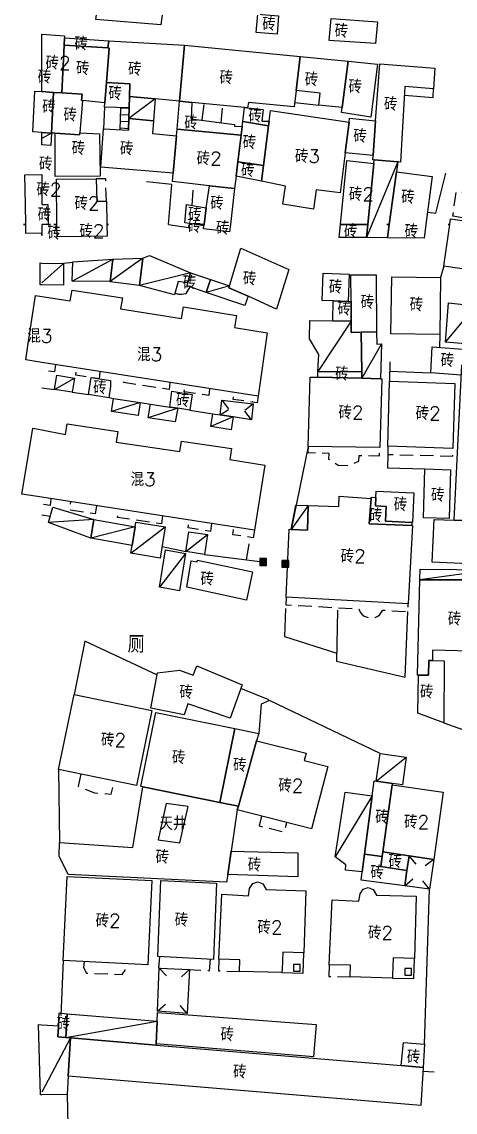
# Model space of a CAD drawing. Header units: millimetres. Extents: x 198 to 1143, y 0 to 936.
# Drawn here: x 206.5 to 270.8, y 334.4 to 496.2 of the extents above; entities that cross this region are included whole.
import ezdxf

# ---------------------------------------------------------------- set-up
doc = ezdxf.new("R2010")
doc.units = ezdxf.units.MM
doc.linetypes.add('X5', pattern=[3, 2, -1])
doc.layers.add('OldHouse', color=17, linetype='Continuous')
doc.layers.add('Text', color=252, linetype='Continuous')
doc.styles.add('HZ', font='rs.shx', dxfattribs={"width": 0.8, "bigfont": 'hztxt.shx'})
doc.linetypes.add('443', pattern='A,9.4,[169,AAA.SHX,S=1,R=0,X=0,Y=0.15],0.6', length=10)

# ---------------------------------------------------------------- blocks, each defined once
blk = doc.blocks.new('gc291')
blk.add_lwpolyline([(-0.5, -0.5), (0.5, -0.5), (0.5, 0.5), (-0.5, 0.5), (-0.5, -0.5)])
blk = doc.blocks.new('*U1')
at = {"linetype": 'Continuous'}
for points in [[(0, 0), (0.5, 0.5), (-0.5, 0.5)], [(0, 0), (-0.5, 0.5), (-0.5, -0.5)], [(0, 0), (-0.5, -0.5), (0.5, -0.5)], [(0, 0), (0.5, -0.5), (0.5, 0.5)]]:
    blk.add_solid(points, dxfattribs=at)
blk = doc.blocks.new('gc002')
blk.add_lwpolyline([(-0.5, -0.5), (0.5, -0.5), (0.5, 0.5), (-0.5, 0.5), (-0.5, -0.5)])
at = {"linetype": 'Continuous'}
blk.add_blockref('*U1', (0, 0), dxfattribs=at)

msp = doc.modelspace()

# ---------------------------------------------------------------- linework, layer by layer
at = {"layer": 'OldHouse', "linetype": 'Continuous', "flags": 128}
for points in [[(227.49, 498.62), (227.11, 495.72), (217.48, 496.5), (217.86, 499.39)], [(244.59, 497.03), (244.35, 494.33), (241.27, 494.6), (241.51, 497.31)], [(259.28, 496.18), (258.95, 492.93), (252.07, 493.39), (252.4, 496.65)], [(212.79, 493.76), (212.74, 492.71), (212.42, 485.62), (211.16, 485.7), (209.47, 485.81), (209.47, 494.31), (212.81, 494.1)], [(219.37, 493.36), (219.25, 492.28), (212.74, 492.71), (212.79, 493.76)], [(230.61, 492.68), (229.89, 484.37), (226.29, 484.72), (222.45, 485.1), (222.51, 486.98), (219.03, 487.15), (219.45, 492.27), (219.25, 492.28), (219.37, 493.36)], [(219.25, 492.28), (219.45, 492.27), (219.03, 487.15), (218.79, 484.16), (215.47, 484.5), (215.31, 484.51), (215.41, 485.43), (212.42, 485.62), (212.74, 492.71)], [(247.78, 491.01), (247.19, 485.98), (246.91, 483.57), (240.11, 484.2), (239.96, 483.39), (239.51, 483.43), (231.71, 484.19), (229.89, 484.37), (230.61, 492.68)], [(254.9, 490.32), (254.01, 483.43), (250.58, 483.8), (250.73, 485.56), (247.19, 485.98), (247.78, 491.01)], [(254.01, 483.43), (254.9, 490.32), (259.27, 489.9), (258.26, 482), (253.92, 482.7)], [(262.27, 475.39), (258.79, 475.68), (258.56, 475.7), (258.6, 476.32), (258.98, 481.48), (259.59, 489.94), (267.78, 489.3), (267.59, 486.24), (263.34, 486.57), (262.67, 475.35)], [(222.45, 485.1), (222.39, 483.38), (218.73, 483.49), (218.79, 484.16), (219.03, 487.15), (222.51, 486.98)], [(209.47, 485.81), (211.16, 485.7), (210.88, 479.66), (209.47, 479.76), (208.11, 479.85), (208.16, 480.88), (208.41, 485.88)], [(212.42, 485.62), (215.41, 485.43), (215.31, 484.51), (215.47, 484.5), (215.09, 479.71), (215.06, 479.38), (211.43, 479.63), (210.88, 479.66), (211.16, 485.7)], [(226.29, 484.72), (226.03, 481.48), (222.34, 481.82), (222.39, 483.38), (222.45, 485.1)], [(231.71, 484.19), (231.63, 481.79), (238.06, 480.94), (238.04, 480.67), (239.17, 480.61), (239.01, 479.34), (229.53, 480.26), (229.89, 484.37)], [(239.96, 483.39), (242.28, 483.16), (242.11, 481.42), (243.18, 481.42), (243.09, 480.75), (239.26, 481.4), (239.51, 483.43)], [(255.05, 481.26), (254.46, 476.71), (253.7, 470.8), (250.16, 471.22), (249.77, 468.39), (245.21, 469.13), (245.63, 471.8), (242.07, 472.52), (242.36, 474.85), (243.09, 480.75), (243.18, 481.42), (243.37, 482.99)], [(226.03, 481.48), (225.88, 479.59), (229.44, 479.23), (228.96, 473.69), (218.22, 474.59), (218.59, 480.29), (222.29, 480.09), (222.34, 481.82)], [(243.09, 480.75), (242.36, 474.85), (238.52, 475.38), (239.01, 479.34), (239.17, 480.61), (239.26, 481.4)], [(258.98, 481.48), (258.6, 476.32), (254.46, 476.71), (255.05, 481.26), (255.13, 481.88)], [(210.88, 479.66), (210.79, 477.8), (209.47, 477.9), (209.47, 479.76)], [(211.43, 479.63), (215.06, 479.38), (215.09, 479.71), (218.03, 479.56), (218.1, 473.28), (211.43, 473.23)], [(239.01, 479.34), (238.52, 475.38), (238.27, 473.28), (238.04, 471.43), (234.31, 471.85), (228.86, 472.47), (228.96, 473.69), (229.44, 479.23), (229.53, 480.26)], [(258.74, 475.13), (257.84, 466.08), (257.83, 466.08), (257.75, 466.08), (257.71, 466.08), (253.78, 466.08), (254.73, 475.59)], [(262.06, 473.9), (261, 466.08), (260.73, 464.13), (260.73, 464.13), (257.64, 464.16), (257.83, 466.08), (257.75, 466.08), (257.83, 466.08), (257.84, 466.08), (258.74, 475.13), (258.79, 475.68), (262.27, 475.39)], [(242.36, 474.85), (242.07, 472.52), (238.27, 473.28), (238.52, 475.38)], [(266.46, 466.08), (266.2, 464.09), (260.73, 464.13), (260.73, 464.13), (260.99, 466.08), (260.65, 466.08), (260.99, 466.08), (262.06, 473.9), (267.39, 473.24)], [(209.47, 473.52), (209.47, 469.07), (210.33, 469.09), (210.39, 466.08), (210.75, 466.08), (210.75, 466.08), (210.39, 466.08), (209.47, 466.08), (209.47, 464.82), (209.47, 464.46), (209.47, 464.46), (209.47, 464.46), (209.47, 464.82), (207.09, 464.77), (207.09, 464.77), (207.07, 466.08), (206.71, 466.08), (206.71, 466.08), (206.71, 466.09), (207.07, 466.09), (207.01, 469.04), (206.93, 473.45), (206.93, 473.45), (209.47, 473.52)], [(217.53, 472.86), (217.62, 469.56), (219.02, 469.57), (219.1, 466.08), (219.34, 466.08), (219.1, 466.08), (219.14, 464.39), (211.71, 464.29), (211.68, 466.08), (211.25, 466.08), (211.69, 466.08), (211.6, 472.84)], [(238.04, 471.43), (237.43, 466.08), (237.31, 465.02), (233.43, 465.47), (233.49, 465.89), (233.52, 466.08), (232.51, 466.08), (233.52, 466.08), (233.52, 466.08), (233.86, 468.57), (234.31, 471.85)], [(233.86, 468.57), (233.52, 466.08), (233.52, 466.08), (232.51, 466.08), (232.33, 466.08), (232.33, 466.08), (232.33, 466.08), (230.65, 466.36), (230.92, 469.06)], [(233.52, 466.08), (233.49, 465.89), (233.49, 465.89), (232.33, 466.08), (232.51, 466.08), (233.52, 466.08)], [(257.84, 466.08), (257.64, 464.16), (253.59, 464.19), (253.78, 466.08), (257.71, 466.08), (257.75, 466.08), (257.83, 466.08)], [(276.36, 462.76), (275.8, 459.56), (274.21, 459.59), (274.18, 459.17), (269.09, 459.91), (269.99, 466.08), (269.75, 466.08), (269.99, 466.08), (270.11, 466.93), (274.23, 466.36), (276.26, 466.08), (276.26, 466.08), (276.29, 466.08), (276.99, 466.08), (276.29, 466.08), (276.92, 465.99)], [(240.05, 455.45), (237.21, 456.71), (237.31, 457.02), (239, 462.57), (246.08, 459.41), (244.29, 453.56)], [(219.98, 460.95), (219.57, 457.63), (213.97, 457.71), (214.07, 460.58)], [(223.96, 457.07), (219.57, 457.61), (219.98, 460.95), (224.45, 461.1)], [(231.52, 458.92), (231.12, 457.44), (229.67, 457.65), (229.14, 455.66), (223.96, 457.07), (224.45, 461.1), (225.45, 461.51)], [(212.65, 460.33), (212.65, 457.11), (209.47, 457.17), (209.18, 457.17), (209.18, 460.4), (209.47, 460.39)], [(234.49, 457.92), (233.86, 456.03), (231.01, 457), (231.12, 457.44), (231.52, 458.92)], [(237.31, 457.02), (237.21, 456.71), (240.05, 455.45), (239.55, 454.1), (233.86, 456.03), (234.49, 457.92)], [(254.9, 454.69), (252.68, 454.77), (251.07, 454.82), (251.21, 458.88), (255.04, 458.75)], [(259.13, 450.2), (256.85, 450.14), (255.34, 450.09), (255.34, 451.78), (255.34, 454.68), (255.33, 458.65), (259.05, 458.63)], [(268.62, 458.22), (268.5, 449.77), (261.25, 449.87), (261.37, 458.32)], [(207.43, 448.44), (208.51, 455.59), (209.47, 455.44), (213.65, 454.78), (213.93, 456.34), (221.4, 455.24), (221.11, 453.59), (230.17, 452.15), (230.48, 453.89), (238.34, 452.61), (238.03, 450.8), (242.9, 450.02), (241.53, 440.64), (209.47, 445.64), (207.07, 446.02)], [(254.9, 454.69), (255.34, 454.68), (255.34, 451.78), (252.65, 451.83), (252.68, 454.77)], [(273.85, 454.04), (273.48, 448.29), (269.34, 448.66), (269.79, 454.46)], [(252.65, 451.83), (255.34, 451.78), (255.34, 450.09), (256.85, 450.14), (256.92, 444.24), (250.41, 444.3), (250.55, 446.83), (249.19, 449.13), (249.24, 451.88)], [(259.71, 443.22), (256.93, 443.29), (256.92, 444.24), (256.85, 450.14), (259.13, 450.2), (259.14, 448.35), (259.84, 448.38)], [(272.43, 445.22), (271.77, 445.24), (271.69, 443.77), (267.17, 444.12), (267.37, 447.97), (272.55, 447.54)], [(272.43, 445.22), (273.28, 445.2), (279.27, 445.01), (277.9, 421.95), (277.11, 421.98), (270.66, 422.25), (271.77, 445.24)], [(214.32, 443.32), (213.97, 441.24), (211.32, 441.65), (211.68, 443.76)], [(219.65, 442.06), (219.4, 440.4), (216.39, 440.87), (216.76, 443.4), (219.64, 442.96)], [(250.42, 443.45), (256.93, 443.29), (259.71, 443.22), (259.91, 443.21), (259.6, 433.05), (248.95, 433.17), (249.27, 443.48)], [(256.92, 444.24), (256.93, 443.29), (250.42, 443.45), (250.41, 444.3)], [(270.76, 442.51), (270.46, 432.87), (260.81, 433.21), (261.03, 442.86)], [(224.02, 439.69), (223.73, 437.79), (219.78, 438.39), (220.07, 440.3)], [(229.61, 438.84), (228.43, 439.02), (228.75, 441.37), (231.78, 440.91), (231.42, 438.56)], [(228.43, 439.02), (229.61, 438.84), (229.26, 436.82), (225.23, 437.44), (225.57, 439.46)], [(235.93, 437.86), (237.84, 437.57), (237.55, 435.65), (234.52, 436.12), (234.82, 438.03)], [(207.01, 429.33), (208.11, 435.9), (208.34, 435.86), (209.47, 435.64), (212.97, 434.96), (213.19, 436.56), (220.74, 435.42), (220.48, 433.82), (229.95, 432.41), (230.18, 433.95), (237.61, 432.86), (237.36, 431.24), (242.56, 430.39), (241, 420.79), (209.47, 425.64), (206.47, 426.1)], [(270.12, 429.71), (269.88, 422.49), (266.08, 422.61), (266.28, 429.84)], [(258.3, 425.46), (258.05, 421.71), (264.36, 421.48), (264.44, 421.48), (263.82, 409.85), (245.7, 410.84), (246.14, 420.9), (246.43, 420.88), (248.86, 420.78), (248.99, 424.41), (253.53, 424.3), (253.56, 425.79)], [(259.03, 425.62), (258.98, 424.37), (260.54, 424.29), (260.44, 422.1), (264.37, 421.92), (264.36, 421.48), (258.05, 421.71), (258.3, 425.46), (258.31, 425.66)], [(264.37, 421.92), (260.44, 422.1), (260.54, 424.29), (258.98, 424.37), (259.03, 425.62), (259.07, 426.57), (264.68, 426.28), (264.48, 421.91)], [(217.17, 422.35), (216.74, 419.56), (210.44, 421.88), (211.06, 424.17)], [(248.99, 424.41), (248.86, 420.78), (246.43, 420.88), (247.16, 424.45)], [(223.3, 421.25), (222.85, 418.47), (216.74, 419.56), (217.17, 422.35)], [(270.66, 422.25), (277.11, 421.98), (277.05, 421.1), (276.92, 419.02), (278.45, 418.96), (278.22, 415.52), (267.38, 416.03), (267.68, 422.37)], [(222.85, 418.47), (223.3, 421.25), (223.42, 421.95), (227.77, 421.27), (227.01, 416.61), (222.66, 417.35)], [(234.02, 420.1), (233.59, 417.18), (230.84, 417.61), (231.27, 420.5)], [(230.77, 417.3), (229.87, 411.78), (226.91, 412.32), (227.82, 417.83)], [(232.56, 416.3), (240.72, 414.58), (239.81, 410.4), (230.97, 412.33), (231.61, 416.22), (232.52, 416.06)], [(276.39, 414.89), (276.37, 413.4), (265.57, 413.4), (265.61, 415)], [(276.24, 404.5), (276.19, 401.31), (273.63, 401.35), (272.99, 401.35), (273.04, 402.81), (267.42, 402.96), (267.45, 401.43), (266.86, 401.43), (266.84, 399.26), (265.36, 399.28), (265.22, 399.28), (265.57, 413.4), (276.37, 413.4)], [(267.45, 401.43), (269.16, 401.4), (269.13, 392.21), (265.26, 393.62), (265.36, 399.28), (266.84, 399.26), (266.86, 401.43)], [(232.45, 400.65), (239.16, 397.82), (237.39, 392.88), (231.12, 395.01), (230.56, 393.37), (225.64, 394.38), (226.61, 399.59), (229.89, 400), (231.92, 399.26)], [(225.78, 394.04), (223.48, 382.89), (211.94, 385.25), (214.24, 396.41)], [(238.09, 391.33), (235.85, 380.39), (224.46, 382.71), (224.14, 382.77), (226.38, 393.71)], [(241.33, 389.52), (238.61, 379.83), (235.85, 380.39), (238.09, 391.33), (241.63, 390.62)], [(238.46, 379.29), (238.61, 379.83), (241.33, 389.52), (248.69, 387.69), (248.4, 386.63), (251.87, 385.73), (249.45, 376.46)], [(261.48, 383.21), (259.07, 383.56), (259.65, 387.64), (263.54, 387.08), (262.96, 383)], [(259.07, 383.56), (261.48, 383.21), (261.46, 383.02), (260.05, 373.04), (259.96, 372.35), (257.35, 372.69), (258.49, 381.39), (258.77, 383.61)], [(235.85, 380.39), (238.61, 379.83), (238.46, 379.29), (237.55, 373.16), (237.04, 369.71), (236.86, 368.54), (213.34, 369.72), (212.01, 372.4), (212.05, 374.45), (222.94, 373.71), (224.46, 382.71)], [(258.49, 381.39), (257.35, 372.69), (257.01, 370.07), (254.49, 370.33), (254.57, 371.11), (252.99, 372.3), (254.45, 381.89)], [(267.62, 371.94), (263.96, 372.47), (260.05, 373.04), (261.46, 383.02), (269.02, 381.92)], [(226.69, 374.84), (229.95, 374.39), (231.16, 379.8), (227.9, 380.25)], [(237.04, 369.71), (237.55, 373.16), (247.43, 372.89), (247.45, 369.37)], [(259.96, 372.35), (259.75, 370.87), (263.64, 370.3), (263.32, 368), (256.86, 368.88), (257.01, 370.07), (257.35, 372.69)], [(263.96, 372.47), (263.64, 370.3), (259.75, 370.87), (259.96, 372.35), (260.05, 373.04)], [(225.78, 368.79), (225.17, 356.3), (212.6, 356.93), (213.2, 369.42)], [(235.36, 368.4), (234.93, 357.11), (226.67, 357.52), (227.1, 368.81)], [(248.61, 367.29), (248.34, 358.08), (245.19, 358.16), (245.11, 355.59), (245.09, 355.16), (238.8, 355.33), (238.85, 357.06), (235.7, 357.14), (236.16, 366.76), (240.11, 366.54), (240.28, 367.63), (240.74, 368.36), (241.49, 368.6), (242.23, 368.29), (242.73, 367.47)], [(265.01, 366.47), (264.74, 357.26), (261.59, 357.34), (261.51, 354.77), (261.49, 354.34), (255.2, 354.51), (255.25, 356.24), (252.1, 356.32), (252.56, 365.94), (256.51, 365.72), (256.68, 366.81), (257.14, 367.54), (257.89, 367.78), (258.63, 367.47), (259.13, 366.65)], [(213.22, 349.05), (213.02, 345.51), (211.84, 345.61), (211.91, 347.26), (212, 349.16)], [(226.55, 347.94), (226.42, 344.59), (226.41, 344.39), (213.69, 345.46), (213.02, 345.51), (213.22, 349.05)], [(226.42, 344.59), (226.55, 347.94), (226.6, 349.22), (250.18, 347.44), (249.78, 342.64)], [(211.91, 347.26), (211.84, 345.61), (213.02, 345.51), (213.69, 345.46), (213.36, 339.79), (213.2, 337.09), (209.47, 337.02), (209.27, 337.02), (208.94, 347.43), (209.47, 347.4)], [(226.41, 344.39), (262.78, 341.35), (266.02, 341.08), (265.69, 335.42), (213.36, 339.79), (213.69, 345.46)], [(266.02, 341.08), (262.78, 341.35), (263.1, 344.77), (266.22, 344.53)]]:
    msp.add_lwpolyline(points, close=True, dxfattribs=at)
at = {"layer": 'OldHouse'}
for points in [[(263.27, 485.27), (267.52, 484.94), (267.59, 486.24)], [(226.29, 484.72), (222.34, 481.82)], [(210.88, 479.66), (209.47, 478.84)], [(210.88, 479.66), (209.47, 478.84)], [(262.27, 475.39), (258.44, 466.08)], [(262.27, 475.39), (258.44, 466.08)], [(258.44, 466.08), (257.64, 464.16)], [(213.97, 457.71), (219.98, 460.95)], [(224.45, 461.1), (219.57, 457.63)], [(212.64, 460.33), (209.47, 457.44)], [(212.64, 460.33), (209.47, 457.44)], [(231.52, 458.92), (223.96, 457.07)], [(237.31, 457.02), (233.86, 456.03)], [(269.34, 448.66), (273.85, 454.04)], [(255.34, 451.78), (250.41, 444.3)], [(259.84, 448.38), (256.93, 443.29)], [(211.32, 441.65), (214.32, 443.32)], [(224.02, 439.69), (219.78, 438.39)], [(229.61, 438.84), (225.23, 437.44)], [(237.84, 437.57), (234.52, 436.12)], [(248.99, 424.41), (246.43, 420.88)], [(217.17, 422.35), (210.44, 421.88)], [(223.3, 421.25), (216.74, 419.56)], [(222.66, 417.35), (227.77, 421.27)], [(230.84, 417.61), (234.02, 420.1)], [(230.77, 417.3), (226.91, 412.32)], [(276.39, 414.89), (265.57, 413.4)], [(259.07, 383.56), (263.54, 387.08)], [(258.49, 381.39), (252.99, 372.3)], [(245.09, 355.16), (248.25, 355.08), (248.34, 358.08)], [(261.49, 354.34), (264.65, 354.26), (264.74, 357.26)], [(213.02, 345.51), (226.55, 347.94)], [(213.69, 345.46), (209.47, 337.4)]]:
    msp.add_lwpolyline(points, dxfattribs=at)
at = {"layer": 'OldHouse', "linetype": '443', "flags": 128}
for points in [[(233.26, 481.6), (233.53, 483.88)], [(246.98, 484.2), (250.58, 483.8)], [(218.73, 483.49), (218.59, 480.29)], [(236.23, 483.33), (236.01, 481.2)], [(228.26, 466.08), (228.72, 472.03), (224.98, 472.43)], [(266.7, 467.91), (267.94, 467.76), (269.4, 473.7)], [(231.77, 468.92), (231.93, 471.18)], [(228.26, 466.08), (231.56, 465.61)], [(228.26, 466.08), (231.56, 465.61)], [(214.07, 460.44), (212.64, 460.33)], [(269.09, 459.91), (268.62, 458.22)], [(229.21, 455.91), (229.74, 455.79), (230.23, 455.79), (230.51, 455.81), (230.88, 455.89), (231.46, 456.84)], [(268.5, 449.77), (268.47, 447.88)], [(261.09, 445.75), (261.03, 442.86)], [(261.06, 444.34), (267.17, 444.12)], [(209.47, 441.89), (211.32, 441.65)], [(209.47, 441.89), (211.32, 441.65)], [(213.97, 441.24), (216.39, 440.87)], [(219.4, 440.44), (220.07, 440.3)], [(224.02, 439.69), (225.57, 439.46)], [(231.42, 438.56), (234.82, 438.03)], [(248.95, 433.17), (246.43, 420.88)], [(260.79, 432), (260.74, 430.02), (266.28, 429.84)], [(209.47, 423.05), (210.7, 422.84)], [(209.47, 423.05), (210.7, 422.84)], [(227.29, 418.32), (230.84, 417.61)], [(239.8, 416.34), (240.21, 418.72)], [(233.59, 417.18), (242.22, 416.08)], [(245.63, 409.14), (245.45, 405.01), (253.22, 402.51)], [(253.35, 408.92), (253.2, 401.33), (263.39, 398.96), (263.76, 408.7)], [(226.5, 399.3), (215.84, 404.3), (214.24, 396.41)], [(243.14, 395.61), (238.96, 397.27)], [(259.65, 387.64), (243.23, 395.52), (242, 394.95), (241.63, 390.62)], [(269.13, 392.21), (271.89, 391.21)], [(211.94, 385.25), (212.05, 374.45)], [(266.22, 344.53), (266.99, 367.5)], [(212.6, 356.93), (212.26, 348.77)], [(265.99, 340.54), (267.65, 340.42)], [(213.2, 337.09), (213.78, 309.67), (213.94, 292.68)]]:
    msp.add_lwpolyline(points, dxfattribs=at)
at = {"layer": 'OldHouse', "linetype": 'Continuous', "flags": 128}
for points in [[(221.06, 480.15), (221.16, 483.42)], [(221.13, 482.42), (222.36, 482.37)], [(221.16, 483.42), (222.39, 483.38)], [(222.39, 483.38), (222.29, 480.09)], [(221.07, 480.42), (222.29, 480.35)], [(221.1, 481.42), (222.33, 481.36)], [(237.84, 437.57), (235.93, 437.86), (236.17, 440.03), (240.83, 439.51), (240.56, 437.15), (237.84, 437.57)], [(236.17, 440.03), (237.17, 438.78)], [(235.93, 437.86), (237.16, 438.67)], [(240.56, 437.15), (239.56, 438.4)], [(240.83, 439.51), (239.57, 438.51)], [(267.62, 371.94), (266.99, 367.5), (263.32, 368), (263.64, 370.3), (263.96, 372.47), (267.62, 371.94)], [(263.93, 372.47), (264.95, 371.24)], [(267.62, 371.94), (266.34, 370.98)], [(263.32, 368), (264.53, 369.05)], [(266.99, 367.5), (265.99, 368.75)], [(231.38, 355.59), (231.03, 349.09), (226.61, 349.42), (226.87, 355.83), (231.38, 355.59)], [(226.87, 355.83), (227.94, 354.65)], [(231.38, 355.59), (230.19, 354.52)], [(226.61, 349.42), (227.8, 350.49)], [(231.03, 349.09), (229.97, 350.29)]]:
    msp.add_lwpolyline(points, dxfattribs=at)
at = {"layer": 'OldHouse', "linetype": 'X5', "flags": 128}
for points in [[(219.02, 469.56), (218.93, 472.86), (217.53, 472.86)], [(211.46, 445.33), (211.34, 444.23), (209.47, 444.53)], [(218.04, 444.28), (217.94, 443.22), (214.48, 443.75), (214.61, 444.83)], [(228.45, 442.62), (228.33, 441.63), (221.58, 442.66), (221.7, 443.7)], [(234.35, 441.68), (234.24, 440.72), (230.56, 441.29), (230.71, 442.26)], [(241.53, 440.64), (241.4, 439.63), (237.82, 440.17), (237.97, 441.11)], [(248.95, 433.17), (248.92, 432.29), (252.05, 432.18), (252.01, 431.32), (253.42, 430.43), (255.03, 430.33), (256.48, 431.01), (256.52, 431.83), (259.56, 431.81), (259.6, 433.05)], [(260.81, 433.21), (260.79, 432), (270.42, 431.75), (270.46, 432.87)], [(210.8, 425.43), (210.69, 424.44), (209.47, 424.63)], [(217.57, 424.39), (217.38, 423.17), (213.56, 423.74), (213.73, 424.98)], [(227.37, 422.88), (227.2, 421.69), (220.69, 422.67), (220.85, 423.89)], [(234.65, 421.77), (234.49, 420.59), (231.17, 421.09), (231.32, 422.28)], [(241, 420.79), (240.81, 419.64), (237.79, 420.09), (237.94, 421.26)], [(245.7, 410.84), (245.65, 409.69), (256.47, 409.1), (256.7, 408.6), (256.95, 408.29), (257.29, 408.02), (258.22, 407.73), (258.91, 407.83), (259.3, 408.01), (259.63, 408.26), (260.07, 408.9), (263.76, 408.7), (263.82, 409.85)], [(215.24, 384.58), (214.82, 382.78), (217.25, 381.79), (219.76, 381.63), (220.22, 383.56)], [(242.06, 378.36), (241.71, 376.91), (245.42, 375.99), (245.79, 377.4)], [(226.89, 357.51), (226.75, 355.84), (234.32, 355.43), (234.46, 357.13)], [(215.72, 356.78), (215.62, 355.92), (216.07, 355.08), (221.36, 354.87), (221.83, 355.51), (221.9, 356.47)], [(235.7, 357.14), (235.65, 355.41), (238.8, 355.33)], [(252.1, 356.32), (252.05, 354.59), (255.2, 354.51)]]:
    msp.add_lwpolyline(points, dxfattribs=at)
msp.add_lwpolyline([(274.65, 470.37), (274.12, 466.67), (270.45, 467.33), (270.97, 471.03)], close=True, dxfattribs=at)

# ---------------------------------------------------------------- block references
at = {"layer": 'OldHouse'}
for name, p in [('gc002', (242.29, 416.05)), ('gc002', (245.59, 415.77)), ('gc291', (247.29, 355.84)), ('gc291', (263.82, 355.26))]:
    msp.add_blockref(name, p, dxfattribs=at)

# ---------------------------------------------------------------- texts
at = {"layer": 'Text', "style": 'HZ'}
for s, height, p in [('砖', 2, (242.16, 494.82)), ('砖', 2, (252.91, 493.79)), ('砖', 2, (214.29, 491.92)), ('砖2', 2, (210, 489.06)), ('砖', 2, (214.52, 488.26)), ('砖', 2, (222.24, 488.15)), ('砖', 2, (208.84, 486.99)), ('砖', 2, (235.82, 486.89)), ('砖', 2, (248.47, 486.6)), ('砖', 2, (254.96, 485.55)), ('砖', 2, (219.32, 484.55)), ('砖', 2, (260.23, 482.95)), ('砖', 2, (209.5, 482.56)), ('砖', 2, (212.65, 481.36)), ('砖', 2, (230.59, 480.18)), ('砖', 2, (240.11, 481.24)), ('砖', 2, (255.68, 478.21)), ('砖', 2, (239.26, 477.28)), ('砖', 2, (213.87, 476.39)), ('砖', 2, (221.04, 476.36)), ('砖2', 2, (232.42, 474.89)), ('砖3', 2, (247.01, 475.23)), ('砖', 2, (209.02, 474.1)), ('砖', 2, (239.01, 473.14)), ('砖2', 2, (208.64, 470.28)), ('砖2', 2, (255.02, 469.59)), ('砖', 2, (262.79, 469.17)), ('砖2', 2, (214.29, 468.24)), ('砖', 2, (234.44, 468.27)), ('砖', 2, (208.83, 466.56)), ('砖', 2, (231.16, 466.63)), ('砖', 2, (210.26, 463.84)), ('砖2', 2, (215.02, 464.12)), ('砖', 2, (231.06, 464.86)), ('砖', 2, (235.3, 464.57)), ('砖', 2, (254.28, 464.14)), ('砖', 2, (263.29, 464.09)), ('砖', 2, (239.3, 457.06)), ('砖', 2, (230.37, 456.47)), ('砖', 2, (252.05, 455.83)), ('砖', 2, (253.31, 452.6)), ('砖', 2, (256.76, 453.57)), ('砖', 2, (264.05, 453.2)), ('混3', 2, (207.29, 448.57)), ('混3', 2, (223.59, 445.84)), ('砖', 2, (268.63, 444.95)), ('砖', 2, (252.99, 442.95)), ('砖', 2, (217.07, 440.93)), ('砖', 2, (229.36, 439.03)), ('砖2', 2, (253.47, 437.21)), ('砖2', 2, (264.92, 437.1)), ('混3', 2, (222.63, 427.31)), ('砖', 2, (267.21, 424.96)), ('砖', 2, (261.68, 423.56)), ('砖', 2, (257.99, 421.97)), ('砖2', 2, (253.79, 415.91)), ('砖', 2, (233, 412.52)), ('砖2', 2, (269.7, 406.61)), ('厕', 2.5, (222.17, 402.58)), ('砖', 2, (229.86, 395.73)), ('砖', 2, (265.56, 395.79)), ('砖2', 2, (218.23, 388.65)), ('砖', 2, (228.76, 386.05)), ('砖', 2, (237.83, 384.92)), ('砖2', 2, (244.55, 381.88)), ('天井', 2, (226.91, 376.27)), ('砖', 2, (258.93, 377.23)), ('砖2', 2, (263.22, 376.48)), ('砖', 2, (226.33, 371.29)), ('砖', 2, (240.02, 370.14)), ('砖', 2, (260.89, 370.66)), ('砖', 2, (258.2, 369.02)), ('砖2', 2, (217.43, 361.86)), ('砖', 2, (229.17, 361.96)), ('砖2', 2, (241.45, 360.86)), ('砖2', 2, (257.85, 360.04)), ('砖', 2, (211.67, 346.51)), ('砖', 2, (235.97, 344.97)), ('砖', 2, (263.62, 341.64)), ('砖', 2, (237.84, 339.44))]:
    msp.add_text(s, height=height, dxfattribs=at).set_placement(p)

doc.saveas('drawing.dxf')
